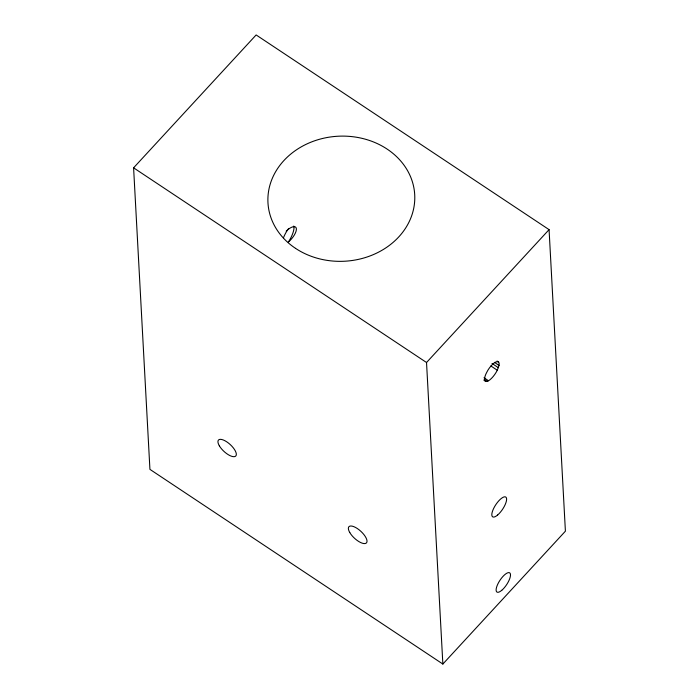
<?xml version="1.0" encoding="UTF-8"?>
<svg xmlns="http://www.w3.org/2000/svg" width="699" height="699" viewBox="0 0 699 699"><rect width="100%" height="100%" fill="white"/><g stroke="black" fill="none" stroke-linecap="round" stroke-linejoin="round"><path stroke-width="1.05" d="M499.034 365.411L499.2 363.559L498.046 361.549L495.25 362.204A11.734 4.045 -56.4 0 0 487.946 370.129C486.251 373.31 483.848 376.988 484.914 380.728L486.95 381.427L488.522 380.763A11.734 4.045 -56.4 0 0 497.286 370.217L499.034 365.411L494.499 362.405M133.596 167.821L256.14 34.95L549.073 229.639L565.404 531.179L442.86 664.05L149.927 469.361L133.596 167.821L426.53 362.51L442.86 664.05M426.53 362.51L549.073 229.639M497.05 361.034L498.859 362.239M492.026 363.471L498.387 367.691M490.925 365.996L497.286 370.217M484.005 377.757L488.522 380.763M484.224 379.609L486.95 381.427M483.909 380.204L485.718 381.418M286.197 231.159A11.682 4.596 -49 0 1 296.332 228.424A11.682 4.596 -49 0 1 288.311 242.072A11.682 3.399 -63.5 0 0 293.72 226.057M283.488 237.73A11.682 3.399 -63.5 0 1 288.704 228.442M295.555 248.372A73.482 62.587 -3.1 0 0 413.974 206.974A73.482 62.587 -3.1 0 0 314.489 140.849A73.482 62.587 -3.1 0 0 295.555 248.372M501.768 590.306A11.534 3.984 -56.4 0 0 510.174 573.363A11.534 3.984 -56.4 0 0 497.994 583.7A11.534 3.984 -56.4 0 0 501.768 590.306M497.636 515.006A11.857 4.089 -56.4 0 0 506.268 497.592A11.857 4.089 -56.4 0 0 493.756 508.217A11.857 4.089 -56.4 0 0 497.636 515.006M349.78 532.551A11.944 4.71 42.7 0 0 365.944 543.289A11.944 4.71 42.7 0 0 357.355 528.549A11.944 4.71 42.7 0 0 349.78 532.551M219.337 445.805A11.769 4.64 42.7 0 0 235.266 456.395A11.769 4.64 42.7 0 0 226.808 441.864A11.769 4.64 42.7 0 0 219.337 445.805"/></g></svg>
